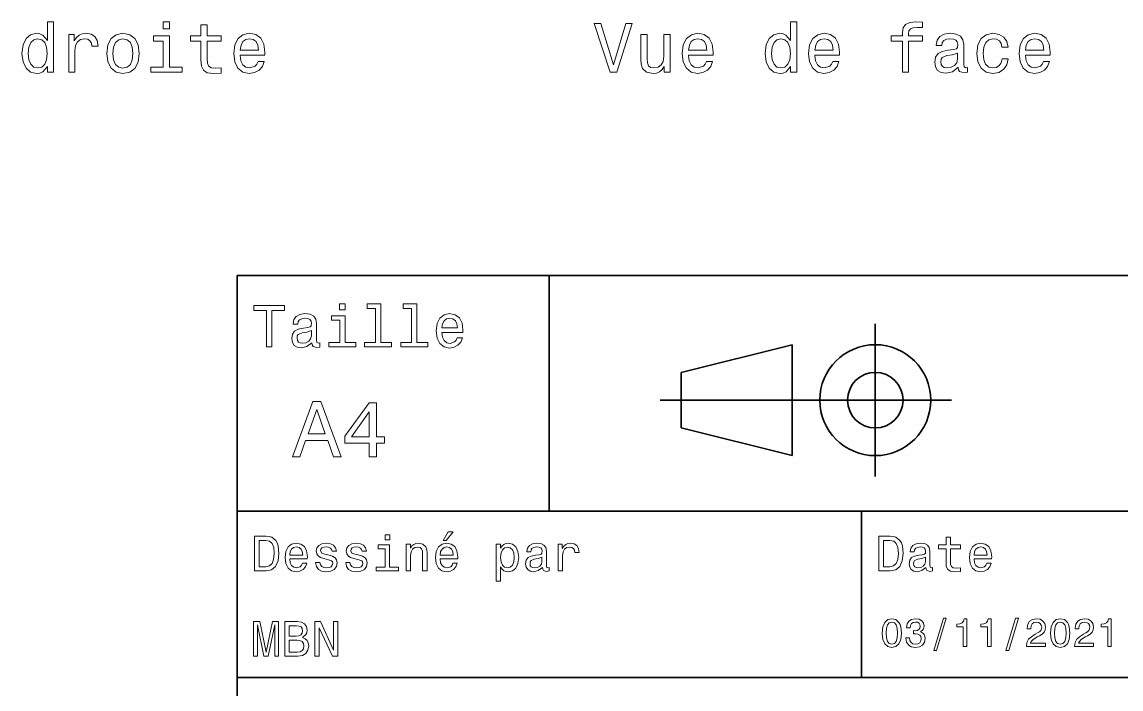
# Model space of a CAD drawing. Extents: x 0 to 297, y 0 to 210.
# Drawn here: x 81.5 to 160.7, y 40.2 to 88.3 of the extents above; entities that cross this region are included whole.
import ezdxf

# ---------------------------------------------------------------- set-up
doc = ezdxf.new("R2010")
doc.units = 0

msp = doc.modelspace()

# ---------------------------------------------------------------- linework, layer by layer
at = {"color": 7, "lineweight": 35}
for p, q in [((97, 10), (97, 70)), ((97, 70), (287, 70)), ((127.5, 61), (148.5, 61)), ((97, 53), (162, 53)), ((97, 41), (162, 41))]:
    msp.add_line(p, q, dxfattribs=at)
at = {"color": 7, "lineweight": 35, "ltscale": 0.425}
msp.add_line((119.5, 53), (119.5, 70), dxfattribs=at)
at = {"color": 7, "lineweight": 35, "ltscale": 0.275}
msp.add_line((143, 55.5), (143, 66.5), dxfattribs=at)
at = {"color": 7, "lineweight": 35, "ltscale": 0.206155}
for p, q in [((129, 63), (137, 65)), ((137, 57), (129, 59))]:
    msp.add_line(p, q, dxfattribs=at)
at = {"color": 7, "lineweight": 35, "ltscale": 0.2}
msp.add_line((137, 65), (137, 57), dxfattribs=at)
at = {"color": 7, "lineweight": 35, "ltscale": 0.1}
msp.add_line((129, 59), (129, 63), dxfattribs=at)
at = {"color": 7, "lineweight": 35, "ltscale": 0.3}
msp.add_line((142, 41), (142, 53), dxfattribs=at)
at = {"color": 7, "lineweight": 13}
for points in [[(83.313324, 85.06826), (83.313324, 84.649673), (83.757126, 84.649673), (83.757126, 88.270714), (83.318359, 88.270714), (83.318359, 86.944344), (82.980469, 87.327629), (82.773697, 87.418404), (82.536667, 87.453705), (82.107986, 87.352844), (81.775131, 87.070419), (81.558273, 86.616531), (81.482628, 86.006302), (81.558273, 85.396072), (81.775131, 84.937134), (82.107986, 84.649673), (82.536667, 84.553856), (82.773697, 84.589157), (82.985512, 84.679932)], [(92.128876, 88.270714), (91.659859, 88.270714), (91.659859, 87.766388), (92.128876, 87.766388)], [(94.388245, 86.88887), (94.388245, 85.532242), (94.418503, 85.093475), (94.559715, 84.790886), (94.842133, 84.614372), (95.321243, 84.553856), (95.845734, 84.579071), (95.845734, 84.962357), (95.462448, 84.932091), (95.114471, 84.972443), (94.927872, 85.098518), (94.847183, 85.310333), (94.832047, 85.607887), (94.832047, 86.88887), (95.845734, 86.88887), (95.845734, 87.267105), (94.832047, 87.267105), (94.832047, 88.058899), (94.388245, 88.058899), (94.388245, 87.267105), (93.621674, 87.267105), (93.621674, 86.88887)], [(125.004906, 88.154716), (124.127388, 85.174171), (123.224648, 88.154716), (122.745544, 88.154716), (123.875229, 84.649673), (124.379547, 84.649673), (125.484016, 88.154716)], [(136.8918, 85.06826), (136.8918, 84.649673), (137.335602, 84.649673), (137.335602, 88.270714), (136.896835, 88.270714), (136.896835, 86.944344), (136.558945, 87.327629), (136.352173, 87.418404), (136.115143, 87.453705), (135.686462, 87.352844), (135.353607, 87.070419), (135.136749, 86.616531), (135.061111, 86.006302), (135.136749, 85.396072), (135.353607, 84.937134), (135.686462, 84.649673), (136.115143, 84.553856), (136.352173, 84.589157), (136.56398, 84.679932)], [(144.950867, 86.88887), (144.950867, 84.649673), (145.394684, 84.649673), (145.394684, 86.88887), (146.40332, 86.88887), (146.40332, 87.267105), (145.394684, 87.267105), (145.394684, 87.433533), (145.429977, 87.635262), (145.545975, 87.771431), (145.742661, 87.852119), (146.025085, 87.882385), (146.40332, 87.862213), (146.40332, 88.245499), (145.924225, 88.270714), (145.490509, 88.225319), (145.187912, 88.089157), (145.006348, 87.852119), (144.950867, 87.514229), (144.950867, 87.267105), (144.138916, 87.267105), (144.138916, 86.88887)], [(84.851501, 84.649673), (85.295303, 84.649673), (85.295303, 86.197945), (85.340698, 86.571144), (85.476868, 86.838432), (85.698769, 86.999817), (85.996315, 87.05529), (86.218216, 87.019989), (86.384644, 86.919128), (86.485512, 86.747658), (86.520813, 86.515671), (86.969658, 86.515671), (86.909142, 86.924171), (86.742714, 87.216675), (86.465332, 87.393188), (86.087097, 87.453705), (85.829887, 87.413361), (85.607986, 87.3125), (85.411301, 87.141029), (85.254959, 86.909042), (85.254959, 87.357887), (84.851501, 87.357887)], [(87.589973, 86.001259), (87.67067, 85.385986), (87.902657, 84.932091), (88.270813, 84.649673), (88.765045, 84.553856), (89.254242, 84.649673), (89.622398, 84.927048), (89.854385, 85.380943), (89.940117, 86.001259), (89.854385, 86.616531), (89.622398, 87.075462), (89.254242, 87.352844), (88.765045, 87.453705), (88.270813, 87.352844), (87.902657, 87.070419), (87.67067, 86.616531)], [(92.113754, 85.022873), (92.113754, 87.267105), (90.973984, 87.267105), (90.973984, 86.88887), (91.669945, 86.88887), (91.669945, 85.022873), (90.762161, 85.022873), (90.762161, 84.649673), (93.031616, 84.649673), (93.031616, 85.022873)], [(97.217499, 85.875175), (98.992706, 85.875175), (98.997757, 86.081947), (98.917061, 86.661919), (98.69516, 87.095642), (98.342133, 87.357887), (97.873116, 87.453705), (97.414185, 87.352844), (97.061157, 87.070419), (96.834213, 86.611488), (96.753517, 86.006302), (96.829163, 85.385986), (97.056107, 84.932091), (97.404099, 84.649673), (97.857986, 84.553856), (98.251358, 84.619415), (98.574127, 84.790886), (98.811157, 85.063217), (98.947327, 85.426331), (98.50856, 85.426331), (98.417786, 85.224602), (98.286659, 85.073303), (97.91346, 84.952271), (97.625992, 85.007744), (97.409134, 85.184258), (97.267929, 85.471718), (97.217499, 85.860046)], [(128.207352, 87.357887), (127.76355, 87.357887), (127.76355, 85.794487), (127.71312, 85.431374), (127.566864, 85.169128), (127.33992, 85.007744), (127.042374, 84.957314), (126.805344, 84.997658), (126.654045, 85.11869), (126.568306, 85.325462), (126.548134, 85.617973), (126.548134, 87.357887), (126.104332, 87.357887), (126.104332, 85.577629), (126.119461, 85.219559), (126.215286, 84.922005), (126.50779, 84.649673), (126.976807, 84.553856), (127.228973, 84.589157), (127.445831, 84.679932), (127.632431, 84.836273), (127.78373, 85.063217), (127.78373, 84.649673), (128.207352, 84.649673)], [(129.543808, 85.875175), (131.319031, 85.875175), (131.324066, 86.081947), (131.243378, 86.661919), (131.021484, 87.095642), (130.668457, 87.357887), (130.199432, 87.453705), (129.740494, 87.352844), (129.387466, 87.070419), (129.160522, 86.611488), (129.079834, 86.006302), (129.155487, 85.385986), (129.382431, 84.932091), (129.730408, 84.649673), (130.184296, 84.553856), (130.577667, 84.619415), (130.900436, 84.790886), (131.137466, 85.063217), (131.273636, 85.426331), (130.834885, 85.426331), (130.744095, 85.224602), (130.612976, 85.073303), (130.239777, 84.952271), (129.952316, 85.007744), (129.735458, 85.184258), (129.594238, 85.471718), (129.543808, 85.860046)], [(138.651886, 85.875175), (140.427094, 85.875175), (140.432144, 86.081947), (140.351456, 86.661919), (140.129547, 87.095642), (139.77652, 87.357887), (139.307495, 87.453705), (138.848572, 87.352844), (138.495544, 87.070419), (138.2686, 86.611488), (138.187912, 86.006302), (138.26355, 85.385986), (138.490494, 84.932091), (138.838486, 84.649673), (139.292374, 84.553856), (139.685745, 84.619415), (140.008514, 84.790886), (140.245544, 85.063217), (140.381714, 85.426331), (139.942947, 85.426331), (139.852173, 85.224602), (139.721039, 85.073303), (139.347855, 84.952271), (139.060379, 85.007744), (138.843521, 85.184258), (138.702316, 85.471718), (138.651886, 85.860046)], [(148.980408, 85.002701), (148.980408, 84.987572), (149.00563, 84.816101), (149.081284, 84.695061), (149.399002, 84.599243), (149.646118, 84.639587), (149.646118, 84.982529), (149.540207, 84.9674), (149.399002, 85.032959), (149.373779, 85.234688), (149.373779, 86.636703), (149.313263, 86.994774), (149.136749, 87.246933), (148.829117, 87.398232), (148.395401, 87.453705), (147.971771, 87.393188), (147.659088, 87.221718), (147.462402, 86.95443), (147.396835, 86.601402), (147.396835, 86.571144), (147.795258, 86.571144), (147.830551, 86.782959), (147.941513, 86.934258), (148.123062, 87.025032), (148.380264, 87.060333), (148.62738, 87.035118), (148.803894, 86.959473), (148.909805, 86.828346), (148.945114, 86.64679), (148.924942, 86.434975), (148.844238, 86.329071), (148.642517, 86.278633), (148.264282, 86.238289), (147.830551, 86.147514), (147.522919, 85.98613), (147.34137, 85.733971), (147.285889, 85.360771), (147.336319, 85.027916), (147.492661, 84.7808), (147.744827, 84.624458), (148.092804, 84.568985), (148.561829, 84.674889)], [(152.132431, 86.46019), (152.571198, 86.46019), (152.480408, 86.863647), (152.26355, 87.181374), (151.925659, 87.378059), (151.486893, 87.453705), (151.002747, 87.352844), (150.634583, 87.070419), (150.402603, 86.611488), (150.321915, 85.996216), (150.397552, 85.385986), (150.624512, 84.932091), (150.982574, 84.649673), (151.471771, 84.553856), (151.905487, 84.629501), (152.243378, 84.841316), (152.475372, 85.174171), (152.576233, 85.617973), (152.152603, 85.617973), (152.07695, 85.335556), (151.935745, 85.123734), (151.734009, 84.992615), (151.486893, 84.952271), (151.17926, 85.01783), (150.957352, 85.219559), (150.821198, 85.547371), (150.775803, 86.011345), (150.821198, 86.465233), (150.962402, 86.793045), (151.189346, 86.994774), (151.486893, 87.065376), (151.749146, 87.019989), (151.945831, 86.903999), (152.07695, 86.712357)], [(153.832001, 85.875175), (155.607208, 85.875175), (155.612259, 86.081947), (155.531555, 86.661919), (155.309662, 87.095642), (154.956635, 87.357887), (154.48761, 87.453705), (154.028687, 87.352844), (153.675659, 87.070419), (153.448715, 86.611488), (153.368011, 86.006302), (153.443665, 85.385986), (153.670609, 84.932091), (154.0186, 84.649673), (154.472488, 84.553856), (154.86586, 84.619415), (155.188629, 84.790886), (155.425659, 85.063217), (155.561829, 85.426331), (155.123062, 85.426331), (155.032288, 85.224602), (154.901154, 85.073303), (154.527954, 84.952271), (154.240494, 85.007744), (154.023636, 85.184258), (153.882431, 85.471718), (153.832001, 85.860046)], [(82.612312, 87.05529), (82.904816, 86.984688), (83.126724, 86.788002), (83.257843, 86.46019), (83.308273, 86.006302), (83.257843, 85.547371), (83.126724, 85.219559), (82.904816, 85.01783), (82.612312, 84.952271), (82.33493, 85.01783), (82.123123, 85.219559), (81.981911, 85.552414), (81.936523, 86.006302), (81.981911, 86.455147), (82.123123, 86.782959), (82.33493, 86.984688)], [(88.043869, 86.006302), (88.089256, 86.46019), (88.230469, 86.788002), (88.457413, 86.989731), (88.765045, 87.060333), (89.067642, 86.989731), (89.294586, 86.793045), (89.435799, 86.46019), (89.486229, 86.006302), (89.435799, 85.547371), (89.294586, 85.214516), (89.067642, 85.012787), (88.765045, 84.947227), (88.457413, 85.012787), (88.230469, 85.214516), (88.089256, 85.547371)], [(97.217499, 86.248375), (97.272964, 86.596359), (97.409134, 86.853561), (97.615906, 87.009903), (97.888245, 87.065376), (98.155533, 87.009903), (98.362305, 86.853561), (98.488388, 86.596359), (98.533775, 86.248375)], [(129.543808, 86.248375), (129.599289, 86.596359), (129.735458, 86.853561), (129.94223, 87.009903), (130.214569, 87.065376), (130.481857, 87.009903), (130.688629, 86.853561), (130.814713, 86.596359), (130.860092, 86.248375)], [(136.190781, 87.05529), (136.483292, 86.984688), (136.7052, 86.788002), (136.836319, 86.46019), (136.886749, 86.006302), (136.836319, 85.547371), (136.7052, 85.219559), (136.483292, 85.01783), (136.190781, 84.952271), (135.913406, 85.01783), (135.701599, 85.219559), (135.560379, 85.552414), (135.514999, 86.006302), (135.560379, 86.455147), (135.701599, 86.782959), (135.913406, 86.984688)], [(138.651886, 86.248375), (138.707352, 86.596359), (138.843521, 86.853561), (139.050293, 87.009903), (139.322632, 87.065376), (139.58992, 87.009903), (139.796692, 86.853561), (139.922775, 86.596359), (139.96817, 86.248375)], [(153.832001, 86.248375), (153.887466, 86.596359), (154.023636, 86.853561), (154.230408, 87.009903), (154.502747, 87.065376), (154.770035, 87.009903), (154.976807, 86.853561), (155.10289, 86.596359), (155.148285, 86.248375)], [(148.929977, 85.597801), (148.869461, 85.335556), (148.708084, 85.13382), (148.466003, 85.002701), (148.168457, 84.957314), (147.976807, 84.982529), (147.840637, 85.063217), (147.754913, 85.20443), (147.729691, 85.401115), (147.749863, 85.577629), (147.830551, 85.703705), (148.15332, 85.844917), (148.561829, 85.905434), (148.929977, 86.026474)], [(99.102303, 64.837173), (99.5, 64.837173), (99.5, 67.47406), (100.407784, 67.47406), (100.407784, 67.837173), (98.190201, 67.837173), (98.190201, 67.47406), (99.102303, 67.47406)], [(104.786743, 67.940918), (104.384727, 67.940918), (104.384727, 67.508644), (104.786743, 67.508644)], [(106.969742, 67.621033), (106.969742, 65.157059), (106.187317, 65.157059), (106.187317, 64.837173), (108.128242, 64.837173), (108.128242, 65.157059), (107.350143, 65.157059), (107.350143, 67.940918), (106.373199, 67.940918), (106.373199, 67.621033)], [(109.572044, 67.621033), (109.572044, 65.157059), (108.789627, 65.157059), (108.789627, 64.837173), (110.730545, 64.837173), (110.730545, 65.157059), (109.952454, 65.157059), (109.952454, 67.940918), (108.975502, 67.940918), (108.975502, 67.621033)], [(102.387611, 65.139771), (102.387611, 65.126801), (102.409225, 64.979828), (102.47406, 64.876076), (102.746399, 64.793945), (102.958214, 64.828529), (102.958214, 65.122475), (102.867432, 65.109505), (102.746399, 65.165703), (102.724785, 65.338615), (102.724785, 66.540344), (102.672913, 66.84726), (102.521614, 67.0634), (102.257927, 67.193085), (101.886169, 67.240631), (101.523056, 67.188759), (101.255043, 67.041786), (101.086456, 66.812675), (101.030258, 66.510086), (101.030258, 66.484146), (101.371758, 66.484146), (101.402016, 66.665703), (101.497116, 66.795387), (101.65274, 66.873199), (101.873199, 66.903458), (102.085014, 66.881844), (102.236313, 66.817001), (102.327087, 66.704605), (102.357346, 66.548988), (102.340057, 66.367432), (102.270897, 66.276657), (102.097984, 66.233429), (101.773773, 66.198845), (101.402016, 66.121033), (101.138329, 65.982704), (100.982712, 65.766571), (100.935158, 65.446686), (100.978386, 65.161385), (101.112389, 64.949562), (101.328529, 64.815559), (101.626801, 64.768013), (102.028816, 64.858788)], [(104.773773, 65.157059), (104.773773, 67.080688), (103.796829, 67.080688), (103.796829, 66.756485), (104.393372, 66.756485), (104.393372, 65.157059), (103.615273, 65.157059), (103.615273, 64.837173), (105.560516, 64.837173), (105.560516, 65.157059)], [(111.750717, 65.887604), (113.272339, 65.887604), (113.276657, 66.064842), (113.207497, 66.561958), (113.017288, 66.933716), (112.714699, 67.158501), (112.312683, 67.240631), (111.919312, 67.154175), (111.616714, 66.912102), (111.422188, 66.51873), (111.353027, 66), (111.41787, 65.4683), (111.612396, 65.079247), (111.91066, 64.837173), (112.299713, 64.755043), (112.636887, 64.811234), (112.913544, 64.958214), (113.116714, 65.191643), (113.233429, 65.502876), (112.857346, 65.502876), (112.779541, 65.329971), (112.667145, 65.200287), (112.34726, 65.096542), (112.100868, 65.144089), (111.914986, 65.295387), (111.793945, 65.541786), (111.750717, 65.874634)], [(111.750717, 66.207489), (111.798271, 66.50576), (111.914986, 66.726219), (112.092216, 66.860229), (112.325653, 66.907776), (112.554756, 66.860229), (112.731987, 66.726219), (112.840057, 66.50576), (112.878967, 66.207489)], [(102.344383, 65.649857), (102.292511, 65.425072), (102.154182, 65.252159), (101.946686, 65.139771), (101.691643, 65.100861), (101.527374, 65.122475), (101.41066, 65.191643), (101.337173, 65.312675), (101.315559, 65.481262), (101.332855, 65.632561), (101.402016, 65.740631), (101.678673, 65.861671), (102.028816, 65.913544), (102.344383, 66.017288)], [(100.982712, 56.9049), (101.51297, 56.9049), (101.933716, 58.080692), (103.530258, 58.080692), (103.951012, 56.9049), (104.492798, 56.9049), (103.028816, 60.910664), (102.440926, 60.910664)], [(102.118156, 58.570606), (102.734871, 60.334293), (103.351585, 58.570606)], [(106.521614, 56.9049), (107.040344, 56.9049), (107.040344, 57.896255), (107.610954, 57.896255), (107.610954, 58.357349), (107.040344, 58.357349), (107.040344, 60.818443), (106.515854, 60.818443), (104.763687, 58.403458), (104.763687, 57.896255), (106.521614, 57.896255)], [(105.247841, 58.357349), (106.521614, 60.149857), (106.521614, 58.357349)], [(99.080688, 51.190563), (98.248558, 51.190563), (98.248558, 48.690563), (99.080688, 48.690563), (99.473343, 48.769814), (99.765129, 49.011169), (99.945244, 49.40382), (100.010086, 49.940563), (99.952446, 50.488113), (99.880402, 50.70425), (99.779541, 50.877163), (99.487755, 51.111313), (99.296829, 51.168949)], [(99.055473, 50.891571), (99.329254, 50.837536), (99.516571, 50.671829), (99.628242, 50.376442), (99.664268, 49.940563), (99.624641, 49.519093), (99.51297, 49.223705), (99.322044, 49.047192), (99.055473, 48.989555), (98.583572, 48.989555), (98.583572, 50.891571)], [(107.992798, 51.27702), (107.657784, 51.27702), (107.657784, 50.916786), (107.992798, 50.916786)], [(111.84726, 50.88797), (112.059799, 50.88797), (112.560516, 51.500362), (112.207489, 51.500362)], [(144.080688, 51.190563), (143.248566, 51.190563), (143.248566, 48.690563), (144.080688, 48.690563), (144.473343, 48.769814), (144.765137, 49.011169), (144.945251, 49.40382), (145.010086, 49.940563), (144.952454, 50.488113), (144.880402, 50.70425), (144.779541, 50.877163), (144.487747, 51.111313), (144.296829, 51.168949)], [(144.055481, 50.891571), (144.329254, 50.837536), (144.516571, 50.671829), (144.628235, 50.376442), (144.664261, 49.940563), (144.624634, 49.519093), (144.51297, 49.223705), (144.322052, 49.047192), (144.055481, 48.989555), (143.583572, 48.989555), (143.583572, 50.891571)], [(148.100861, 50.289986), (148.100861, 49.320965), (148.122482, 49.007565), (148.223343, 48.791428), (148.425079, 48.665348), (148.767288, 48.62212), (149.141937, 48.640129), (149.141937, 48.913906), (148.868149, 48.892292), (148.619598, 48.921112), (148.486313, 49.011169), (148.42868, 49.162464), (148.417862, 49.375), (148.417862, 50.289986), (149.141937, 50.289986), (149.141937, 50.560158), (148.417862, 50.560158), (148.417862, 51.125721), (148.100861, 51.125721), (148.100861, 50.560158), (147.553314, 50.560158), (147.553314, 50.289986)], [(100.784584, 49.565922), (102.052597, 49.565922), (102.056198, 49.713619), (101.998558, 50.127884), (101.840057, 50.437683), (101.587898, 50.625), (101.252884, 50.693443), (100.925072, 50.621399), (100.672913, 50.41967), (100.510803, 50.091862), (100.453171, 49.659584), (100.507202, 49.216499), (100.669312, 48.892292), (100.91787, 48.690563), (101.242073, 48.62212), (101.523056, 48.668949), (101.753601, 48.791428), (101.922913, 48.98595), (102.020172, 49.245319), (101.706772, 49.245319), (101.64193, 49.101227), (101.548271, 48.993156), (101.2817, 48.9067), (101.07637, 48.946327), (100.921471, 49.072407), (100.820602, 49.27774), (100.784584, 49.555115)], [(100.784584, 49.832493), (100.824211, 50.081055), (100.921471, 50.264771), (101.069168, 50.376442), (101.263687, 50.416069), (101.454613, 50.376442), (101.602303, 50.264771), (101.69236, 50.081055), (101.724785, 49.832493)], [(103.623199, 49.818085), (103.317001, 49.890129), (103.090057, 49.972984), (103.014412, 50.142292), (103.036026, 50.261169), (103.111671, 50.347622), (103.234146, 50.401657), (103.41066, 50.423271), (103.579971, 50.401657), (103.713257, 50.336815), (103.799713, 50.239555), (103.835732, 50.109871), (104.145531, 50.109871), (104.145531, 50.117077), (104.091499, 50.351227), (103.943802, 50.534943), (103.713257, 50.650219), (103.41066, 50.693443), (103.104469, 50.650219), (102.881126, 50.531342), (102.740631, 50.354828), (102.697403, 50.131485), (102.729828, 49.915348), (102.830688, 49.76405), (102.996399, 49.655983), (103.237755, 49.580334), (103.590775, 49.493877), (103.806915, 49.40382), (103.864555, 49.331772), (103.886169, 49.223705), (103.853745, 49.09042), (103.767288, 48.989555), (103.626801, 48.924713), (103.439484, 48.903099), (103.241356, 48.924713), (103.09726, 49.000362), (103, 49.122841), (102.960373, 49.292149), (102.654175, 49.292149), (102.704613, 49.003963), (102.852303, 48.795029), (103.086456, 48.668949), (103.41066, 48.62212), (103.749283, 48.668949), (103.997841, 48.795029), (104.149139, 48.996758), (104.203171, 49.259727), (104.163544, 49.486671), (104.051872, 49.641571), (103.868156, 49.742435)], [(105.791786, 49.818085), (105.485588, 49.890129), (105.258644, 49.972984), (105.182999, 50.142292), (105.204613, 50.261169), (105.280258, 50.347622), (105.40274, 50.401657), (105.579254, 50.423271), (105.748558, 50.401657), (105.881844, 50.336815), (105.9683, 50.239555), (106.004326, 50.109871), (106.314117, 50.109871), (106.314117, 50.117077), (106.260086, 50.351227), (106.112396, 50.534943), (105.881844, 50.650219), (105.579254, 50.693443), (105.273056, 50.650219), (105.049713, 50.531342), (104.909225, 50.354828), (104.865997, 50.131485), (104.898415, 49.915348), (104.999283, 49.76405), (105.164986, 49.655983), (105.406342, 49.580334), (105.759369, 49.493877), (105.975502, 49.40382), (106.033142, 49.331772), (106.054756, 49.223705), (106.022339, 49.09042), (105.935883, 48.989555), (105.795387, 48.924713), (105.60807, 48.903099), (105.409943, 48.924713), (105.265854, 49.000362), (105.168587, 49.122841), (105.12896, 49.292149), (104.822769, 49.292149), (104.873199, 49.003963), (105.020897, 48.795029), (105.255043, 48.668949), (105.579254, 48.62212), (105.91787, 48.668949), (106.166428, 48.795029), (106.317726, 48.996758), (106.371758, 49.259727), (106.33213, 49.486671), (106.220459, 49.641571), (106.036743, 49.742435)], [(107.981987, 48.957134), (107.981987, 50.560158), (107.16787, 50.560158), (107.16787, 50.289986), (107.664986, 50.289986), (107.664986, 48.957134), (107.016571, 48.957134), (107.016571, 48.690563), (108.637611, 48.690563), (108.637611, 48.957134)], [(109.181557, 48.690563), (109.498558, 48.690563), (109.498558, 49.807278), (109.530983, 50.063042), (109.635445, 50.250362), (109.797546, 50.365635), (110.013687, 50.408863), (110.1866, 50.372841), (110.29467, 50.275578), (110.348701, 50.113472), (110.366714, 49.897335), (110.366714, 48.690563), (110.683716, 48.690563), (110.683716, 49.962177), (110.669312, 50.217941), (110.604469, 50.430477), (110.39193, 50.625), (110.060516, 50.693443), (109.876801, 50.668228), (109.721901, 50.599785), (109.588615, 50.484512), (109.484146, 50.329613), (109.484146, 50.625), (109.181557, 50.625)], [(111.627518, 49.565922), (112.895531, 49.565922), (112.899132, 49.713619), (112.841499, 50.127884), (112.682999, 50.437683), (112.430832, 50.625), (112.095825, 50.693443), (111.768013, 50.621399), (111.515854, 50.41967), (111.353745, 50.091862), (111.296112, 49.659584), (111.350143, 49.216499), (111.512245, 48.892292), (111.760803, 48.690563), (112.085014, 48.62212), (112.365997, 48.668949), (112.596542, 48.791428), (112.765854, 48.98595), (112.863113, 49.245319), (112.549713, 49.245319), (112.484871, 49.101227), (112.391212, 48.993156), (112.124641, 48.9067), (111.919312, 48.946327), (111.764412, 49.072407), (111.663544, 49.27774), (111.627518, 49.555115)], [(111.627518, 49.832493), (111.667145, 50.081055), (111.764412, 50.264771), (111.912102, 50.376442), (112.106628, 50.416069), (112.297546, 50.376442), (112.445244, 50.264771), (112.535301, 50.081055), (112.567726, 49.832493)], [(115.986313, 50.326012), (115.986313, 50.625), (115.669312, 50.625), (115.669312, 47.941284), (115.986313, 47.941284), (115.986313, 48.98595), (116.097984, 48.816643), (116.22406, 48.704971), (116.541069, 48.62212), (116.843658, 48.690563), (117.081413, 48.895893), (117.236313, 49.2201), (117.293945, 49.659584), (117.236313, 50.095463), (117.081413, 50.41967), (116.843658, 50.621399), (116.541069, 50.693443), (116.368156, 50.671829), (116.220459, 50.603386), (116.094383, 50.488113)], [(116.48703, 48.9067), (116.274498, 48.953533), (116.119598, 49.097622), (116.022339, 49.331772), (115.989914, 49.659584), (116.022339, 49.983791), (116.119598, 50.217941), (116.274498, 50.358429), (116.48703, 50.408863), (116.681557, 50.358429), (116.836456, 50.21434), (116.933716, 49.98019), (116.969742, 49.659584), (116.933716, 49.335377), (116.836456, 49.097622), (116.681557, 48.953533)], [(119.005043, 48.942726), (119.005043, 48.931919), (119.023056, 48.809441), (119.077087, 48.722984), (119.304031, 48.654541), (119.480545, 48.683357), (119.480545, 48.928314), (119.4049, 48.917507), (119.304031, 48.96434), (119.286026, 49.108429), (119.286026, 50.109871), (119.242798, 50.365635), (119.116714, 50.54575), (118.896973, 50.65382), (118.587173, 50.693443), (118.284584, 50.650219), (118.061241, 50.52774), (117.920746, 50.336815), (117.873917, 50.084656), (117.873917, 50.063042), (118.158501, 50.063042), (118.183716, 50.21434), (118.26297, 50.322407), (118.392654, 50.387249), (118.57637, 50.412464), (118.752884, 50.394455), (118.878967, 50.34042), (118.954613, 50.246758), (118.979828, 50.117077), (118.965416, 49.965778), (118.907784, 49.890129), (118.763687, 49.854107), (118.493515, 49.825291), (118.183716, 49.760448), (117.963974, 49.645176), (117.834297, 49.465057), (117.79467, 49.19849), (117.830688, 48.960735), (117.942368, 48.784222), (118.122482, 48.67255), (118.37104, 48.632927), (118.706055, 48.708576)], [(120.143372, 48.690563), (120.460373, 48.690563), (120.460373, 49.796471), (120.492798, 50.063042), (120.590057, 50.253963), (120.748558, 50.369236), (120.961098, 50.408863), (121.119598, 50.383648), (121.238472, 50.3116), (121.310516, 50.189121), (121.335739, 50.023415), (121.656342, 50.023415), (121.613113, 50.315205), (121.49424, 50.524136), (121.296112, 50.650219), (121.02594, 50.693443), (120.842224, 50.664627), (120.683716, 50.592579), (120.543228, 50.4701), (120.431557, 50.304398), (120.431557, 50.625), (120.143372, 50.625)], [(146.656342, 48.942726), (146.656342, 48.931919), (146.674347, 48.809441), (146.728394, 48.722984), (146.955338, 48.654541), (147.131851, 48.683357), (147.131851, 48.928314), (147.056198, 48.917507), (146.955338, 48.96434), (146.937317, 49.108429), (146.937317, 50.109871), (146.894089, 50.365635), (146.768005, 50.54575), (146.548264, 50.65382), (146.23848, 50.693443), (145.935883, 50.650219), (145.71254, 50.52774), (145.572052, 50.336815), (145.525223, 50.084656), (145.525223, 50.063042), (145.809799, 50.063042), (145.835022, 50.21434), (145.914261, 50.322407), (146.043945, 50.387249), (146.227661, 50.412464), (146.404175, 50.394455), (146.530258, 50.34042), (146.605911, 50.246758), (146.631119, 50.117077), (146.616714, 49.965778), (146.559082, 49.890129), (146.414978, 49.854107), (146.144806, 49.825291), (145.835022, 49.760448), (145.61528, 49.645176), (145.485596, 49.465057), (145.445969, 49.19849), (145.481995, 48.960735), (145.593658, 48.784222), (145.773773, 48.67255), (146.022339, 48.632927), (146.357346, 48.708576)], [(150.121765, 49.565922), (151.389771, 49.565922), (151.393372, 49.713619), (151.335739, 50.127884), (151.177231, 50.437683), (150.925079, 50.625), (150.590057, 50.693443), (150.262253, 50.621399), (150.010086, 50.41967), (149.847977, 50.091862), (149.790344, 49.659584), (149.844376, 49.216499), (150.006485, 48.892292), (150.255051, 48.690563), (150.579254, 48.62212), (150.860229, 48.668949), (151.090775, 48.791428), (151.260086, 48.98595), (151.357346, 49.245319), (151.043945, 49.245319), (150.979111, 49.101227), (150.885452, 48.993156), (150.618881, 48.9067), (150.413544, 48.946327), (150.258652, 49.072407), (150.157776, 49.27774), (150.121765, 49.555115)], [(150.121765, 49.832493), (150.161377, 50.081055), (150.258652, 50.264771), (150.406342, 50.376442), (150.600861, 50.416069), (150.791794, 50.376442), (150.939484, 50.264771), (151.029541, 50.081055), (151.061966, 49.832493)], [(118.969025, 49.367798), (118.925797, 49.180477), (118.810516, 49.036385), (118.637611, 48.942726), (118.425072, 48.910305), (118.288185, 48.928314), (118.190926, 48.98595), (118.129684, 49.086815), (118.111671, 49.227306), (118.126083, 49.353386), (118.183716, 49.443443), (118.414268, 49.544312), (118.706055, 49.587536), (118.969025, 49.673992)], [(146.620316, 49.367798), (146.577087, 49.180477), (146.461823, 49.036385), (146.28891, 48.942726), (146.07637, 48.910305), (145.939484, 48.928314), (145.842224, 48.98595), (145.780975, 49.086815), (145.76297, 49.227306), (145.777374, 49.353386), (145.835022, 49.443443), (146.065567, 49.544312), (146.357346, 49.587536), (146.620316, 49.673992)], [(143.498566, 44.201729), (143.541794, 43.749279), (143.677231, 43.426514), (143.893372, 43.230549), (144.193085, 43.167149), (144.489914, 43.230549), (144.706055, 43.426514), (144.838623, 43.749279), (144.884735, 44.201729), (144.838623, 44.651299), (144.783859, 44.829971), (144.706055, 44.976948), (144.489914, 45.172913), (144.193085, 45.239193), (143.893372, 45.172913), (143.677231, 44.974064), (143.541794, 44.651299)], [(145.201736, 43.853027), (145.201736, 43.832855), (145.247849, 43.556198), (145.383286, 43.348705), (145.596542, 43.216141), (145.878967, 43.167149), (146.17868, 43.216141), (146.403458, 43.342941), (146.547562, 43.54467), (146.599426, 43.804035), (146.57637, 43.974064), (146.51297, 44.112392), (146.409225, 44.219021), (146.270905, 44.296829), (146.458221, 44.45245), (146.524506, 44.700291), (146.481277, 44.925072), (146.357361, 45.0951), (146.155624, 45.201729), (145.878967, 45.239193), (145.619598, 45.193085), (145.420761, 45.066284), (145.291077, 44.864555), (145.247849, 44.596542), (145.247849, 44.57637), (145.504333, 44.57637), (145.52739, 44.760807), (145.60231, 44.893372), (145.723343, 44.974064), (145.893372, 45.002884), (146.043228, 44.979828), (146.15274, 44.919308), (146.219025, 44.821327), (146.244965, 44.688763), (146.219025, 44.54755), (146.149857, 44.45245), (146.028824, 44.394814), (145.864563, 44.377522), (145.752167, 44.380405), (145.752167, 44.15274), (145.893372, 44.158501), (146.074936, 44.132565), (146.210373, 44.0634), (146.291077, 43.951008), (146.319885, 43.804035), (146.288193, 43.63689), (146.20462, 43.51297), (146.072052, 43.435158), (145.896255, 43.409222), (145.714706, 43.438042), (145.582138, 43.524498), (145.498566, 43.662827), (145.466858, 43.853027)], [(147.213257, 42.956772), (147.412109, 42.956772), (148.109512, 45.279541), (147.907791, 45.279541)], [(149.345825, 43.224785), (149.608078, 43.224785), (149.608078, 45.239193), (149.412109, 45.239193), (149.360229, 45.0634), (149.256485, 44.945248), (149.097992, 44.876083), (148.878967, 44.853027), (148.878967, 44.648415), (149.345825, 44.648415)], [(151.080688, 43.224785), (151.342941, 43.224785), (151.342941, 45.239193), (151.146973, 45.239193), (151.095108, 45.0634), (150.991364, 44.945248), (150.832855, 44.876083), (150.613831, 44.853027), (150.613831, 44.648415), (151.080688, 44.648415)], [(152.417877, 42.956772), (152.616714, 42.956772), (153.314133, 45.279541), (153.112396, 45.279541)], [(153.899139, 43.224785), (155.273773, 43.224785), (155.273773, 43.472622), (154.187317, 43.472622), (154.247849, 43.60807), (154.351593, 43.720463), (154.671478, 43.925072), (154.841507, 44.011528), (155.031708, 44.135448), (155.167145, 44.279541), (155.244965, 44.44957), (155.273773, 44.642651), (155.224792, 44.884727), (155.08934, 45.074928), (154.881851, 45.195965), (154.613831, 45.239193), (154.337173, 45.190201), (154.126801, 45.054756), (153.991364, 44.838619), (153.945251, 44.553314), (153.945251, 44.51297), (154.207504, 44.51297), (154.207504, 44.536022), (154.233429, 44.731991), (154.311249, 44.876083), (154.435165, 44.9683), (154.599426, 45), (154.766571, 44.971184), (154.890488, 44.899136), (154.971191, 44.786743), (155, 44.645535), (154.979828, 44.51297), (154.925079, 44.400578), (154.832855, 44.302593), (154.706055, 44.216141), (154.536026, 44.12392), (154.253601, 43.945248), (154.054764, 43.755043), (153.9366, 43.524498), (153.899139, 43.233429)], [(155.642654, 44.201729), (155.685883, 43.749279), (155.821335, 43.426514), (156.037476, 43.230549), (156.337173, 43.167149), (156.634003, 43.230549), (156.850143, 43.426514), (156.982712, 43.749279), (157.028824, 44.201729), (156.982712, 44.651299), (156.927963, 44.829971), (156.850143, 44.976948), (156.634003, 45.172913), (156.337173, 45.239193), (156.037476, 45.172913), (155.821335, 44.974064), (155.685883, 44.651299)], [(157.368881, 43.224785), (158.743515, 43.224785), (158.743515, 43.472622), (157.657059, 43.472622), (157.71759, 43.60807), (157.821335, 43.720463), (158.14122, 43.925072), (158.311249, 44.011528), (158.50145, 44.135448), (158.636887, 44.279541), (158.714706, 44.44957), (158.743515, 44.642651), (158.694534, 44.884727), (158.559082, 45.074928), (158.351593, 45.195965), (158.083572, 45.239193), (157.806915, 45.190201), (157.596542, 45.054756), (157.461105, 44.838619), (157.414993, 44.553314), (157.414993, 44.51297), (157.677231, 44.51297), (157.677231, 44.536022), (157.703171, 44.731991), (157.780991, 44.876083), (157.904907, 44.9683), (158.069168, 45), (158.236313, 44.971184), (158.360229, 44.899136), (158.440918, 44.786743), (158.469742, 44.645535), (158.44957, 44.51297), (158.394821, 44.400578), (158.302597, 44.302593), (158.175797, 44.216141), (158.005768, 44.12392), (157.723343, 43.945248), (157.524506, 43.755043), (157.406342, 43.524498), (157.368881, 43.233429)], [(159.755051, 43.224785), (160.017288, 43.224785), (160.017288, 45.239193), (159.821335, 45.239193), (159.769455, 45.0634), (159.66571, 44.945248), (159.507202, 44.876083), (159.288193, 44.853027), (159.288193, 44.648415), (159.755051, 44.648415)], [(98.183716, 42.530979), (98.461098, 42.530979), (98.461098, 44.80043), (98.929398, 42.530979), (99.239197, 42.530979), (99.703888, 44.80043), (99.703888, 42.530979), (99.984871, 42.530979), (99.984871, 45.030979), (99.545387, 45.030979), (99.084297, 42.826366), (98.626801, 45.030979), (98.183716, 45.030979)], [(101.703171, 43.881844), (101.95533, 44.090778), (102.020172, 44.231266), (102.041786, 44.404179), (101.994957, 44.674351), (101.854469, 44.868874), (101.627518, 44.987751), (101.310516, 45.030979), (100.420746, 45.030979), (100.420746, 42.530979), (101.360954, 42.530979), (101.695969, 42.581413), (101.944527, 42.729107), (102.099426, 42.963257), (102.153458, 43.280258), (102.12104, 43.492794), (102.034584, 43.669308), (101.894089, 43.798992)], [(101.242073, 43.993515), (100.752159, 43.993515), (100.752159, 44.731987), (101.270897, 44.731987), (101.465416, 44.710373), (101.602303, 44.645531), (101.685158, 44.533859), (101.713974, 44.368156), (101.681557, 44.20245), (101.5951, 44.087173), (101.447403, 44.015129)], [(102.600143, 42.530979), (102.899139, 42.530979), (102.899139, 44.580692), (103.857346, 42.530979), (104.242798, 42.530979), (104.242798, 45.030979), (103.940201, 45.030979), (103.940201, 42.981266), (102.992798, 45.030979), (102.600143, 45.030979)], [(143.775223, 44.201729), (143.798279, 44.550434), (143.870316, 44.801155), (144, 44.948128), (144.193085, 45), (144.383286, 44.948128), (144.51297, 44.801155), (144.585022, 44.550434), (144.608078, 44.201729), (144.585022, 43.850143), (144.51297, 43.599426), (144.383286, 43.45245), (144.193085, 43.403458), (144, 43.45245), (143.870316, 43.599426), (143.798279, 43.850143)], [(155.919312, 44.201729), (155.942368, 44.550434), (156.01442, 44.801155), (156.144104, 44.948128), (156.337173, 45), (156.527374, 44.948128), (156.657059, 44.801155), (156.729111, 44.550434), (156.752167, 44.201729), (156.729111, 43.850143), (156.657059, 43.599426), (156.527374, 43.45245), (156.337173, 43.403458), (156.144104, 43.45245), (156.01442, 43.599426), (155.942368, 43.850143)], [(101.321327, 42.829971), (100.752159, 42.829971), (100.752159, 43.690922), (101.288902, 43.690922), (101.515854, 43.665707), (101.677956, 43.590057), (101.775215, 43.460373), (101.80764, 43.273052), (101.775215, 43.074928), (101.685158, 42.938038), (101.533859, 42.855186)]]:
    msp.add_lwpolyline(points, close=True, dxfattribs=at)
at = {"color": 7, "lineweight": 35}
for radius in [4, 2]:
    msp.add_circle((143, 61), radius, dxfattribs=at)

doc.saveas('drawing.dxf')
